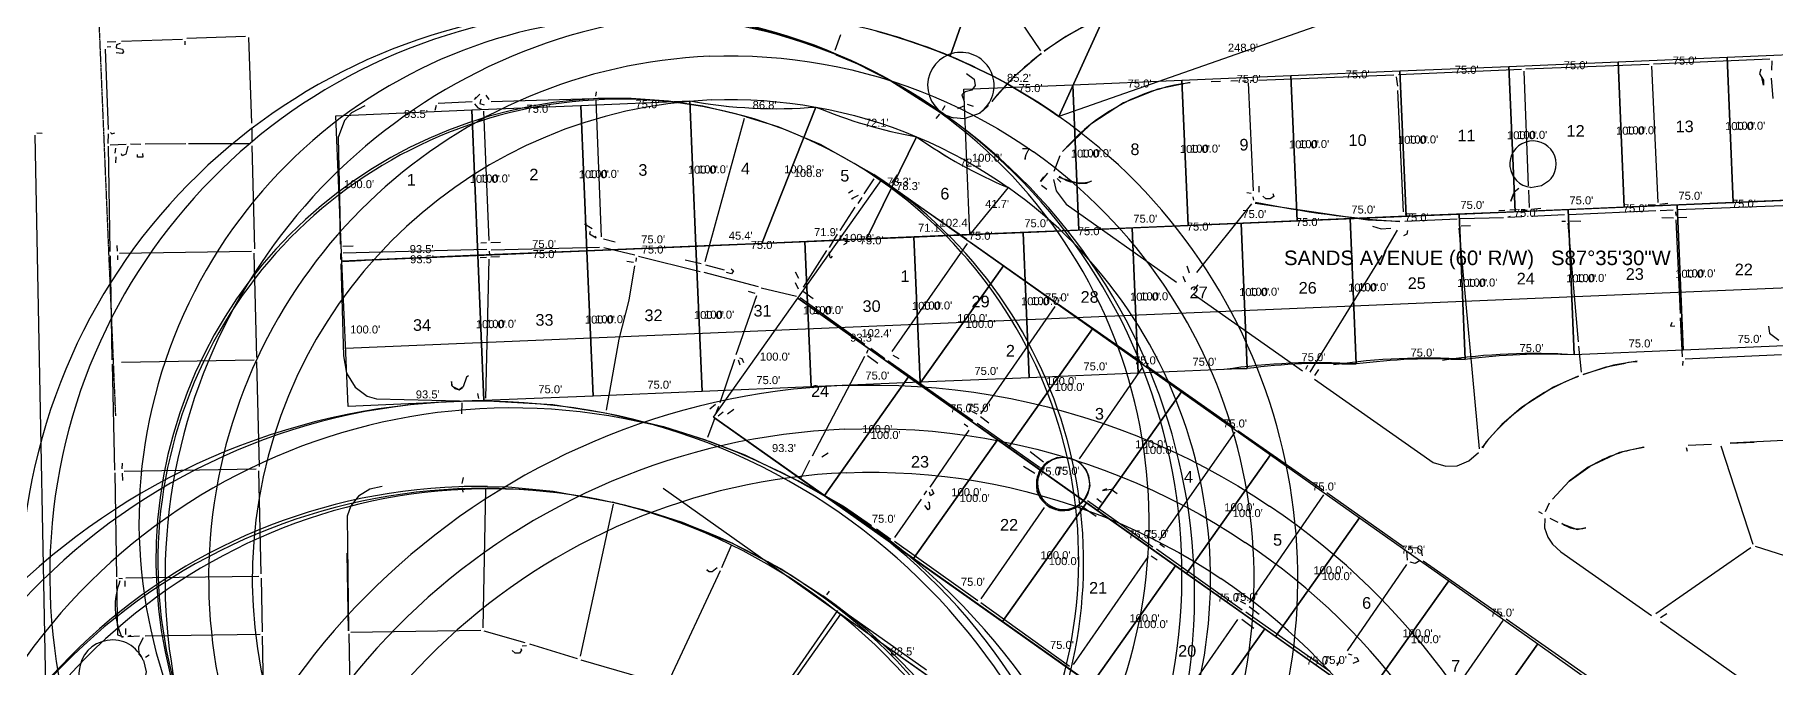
# Model space of a CAD drawing. Extents: x -873 to 1838, y -2955 to 263.
# Drawn here: x 34 to 1230, y -1100 to -665 of the extents above; entities that cross this region are included whole.
import ezdxf

# ---------------------------------------------------------------- set-up
doc = ezdxf.new("R2010")
doc.units = 0
doc.linetypes.add('DASHED', pattern=[0.75, 0.5, -0.25])
for name, color, linetype in [('CONTROL', 1, 'CONTINUOUS'), ('CURVE', 6, 'CONTINUOUS'), ('DIM-LABELS', 3, 'CONTINUOUS'), ('EASEMENT', 3, 'DASHED'), ('LOT_LINE', 4, 'CONTINUOUS'), ('LOT_LINE_APPROX', 1, 'CONTINUOUS'), ('ROW_STREET', 2, 'CONTINUOUS'), ('TEXT-LABELS', 7, 'CONTINUOUS'), ('TRACED_VECTOR', 5, 'CONTINUOUS')]:
    doc.layers.add(name, color=color, linetype=linetype)
doc.styles.get("Standard").update_dxf_attribs({"font": 'Arial'})

msp = doc.modelspace()

# ---------------------------------------------------------------- linework, layer by layer
at = {"layer": 'CONTROL'}
for points in [[(497.2611, -679.705), (507.1103, -679.426), (516.9634, -679.4172), (526.8131, -679.6786), (536.6519, -680.21), (546.4724, -681.011), (556.2673, -682.081), (566.0291, -683.4192), (575.7506, -685.0246), (585.4244, -686.896), (595.0432, -689.032), (604.5999, -691.431), (614.0871, -694.0911), (623.4979, -697.0104), (632.825, -700.1866), (642.0616, -703.6175), (651.2006, -707.3003), (660.2351, -711.2324), (669.1585, -715.4108), (677.9638, -719.8323), (686.6447, -724.4936), (695.1944, -729.3911), (703.6066, -734.5214), (711.875, -739.8803), (719.9933, -745.464)], [(589.8543, -936.0405), (601.9863, -935.6908), (614.1233, -935.6616), (626.2568, -935.9532), (638.3784, -936.5652), (650.4796, -937.4972), (662.5519, -938.7486), (674.5869, -940.3185), (686.5763, -942.2058), (698.5117, -944.4092), (710.3846, -946.9272), (722.1869, -949.7579), (733.9103, -952.8995), (745.5466, -956.3497), (757.0876, -960.1061), (768.5254, -964.1661), (779.852, -968.5269), (791.0594, -973.1854), (802.1398, -978.1384), (813.0855, -983.3823), (823.8888, -988.9136), (834.5422, -994.7284), (845.0383, -1000.8227), (855.3697, -1007.1921), (865.5292, -1013.8322)]]:
    msp.add_lwpolyline(points, dxfattribs=at)
for centre, radius, end in [((512.358, -1038.6576), 359.27, 54.6944), ((609.1571, -1394.9948), 459.36, 56.075)]:
    msp.add_arc(centre, radius, 92.4083, end, dxfattribs=at)
at = {"layer": 'CURVE'}
for points in [[(662.7943, -679.6311), (657.8569, -677.602), (652.8922, -675.6407), (647.901, -673.7478), (642.8844, -671.9234), (637.8432, -670.168), (632.7784, -668.4819), (627.6909, -666.8654), (622.5818, -665.3189), (617.4519, -663.8425), (612.3023, -662.4366), (607.1339, -661.1015), (601.9477, -659.8373), (596.7446, -658.6444), (591.5256, -657.523), (586.2918, -656.4732), (581.0441, -655.4953)], [(737.3314, -720.9816), (732.954, -717.9264), (728.5352, -714.9316), (724.0757, -711.9977), (719.5764, -709.1252), (715.0381, -706.3146), (710.4617, -703.5666), (705.8481, -700.8815), (701.1981, -698.26), (696.5125, -695.7025), (691.7924, -693.2095), (687.0385, -690.7814), (682.2517, -688.4188), (677.433, -686.122), (672.5833, -683.8915), (667.7034, -681.7278), (662.7943, -679.6311)], [(483.7747, -710.2987), (489.1335, -711.2349), (494.507, -712.0825), (499.8938, -712.8411), (505.2924, -713.5107), (510.7013, -714.091), (516.119, -714.5818), (521.5441, -714.9831), (526.9751, -715.2947), (532.4106, -715.5166), (537.8489, -715.6486), (543.2887, -715.6907), (548.7284, -715.643), (554.1666, -715.5054), (559.6018, -715.278), (565.0325, -714.9608), (570.4572, -714.5539)], [(570.4572, -714.5539), (574.6335, -716.2703), (578.833, -717.9292), (583.0549, -719.5304), (587.2983, -721.0736), (591.5624, -722.5584), (595.8466, -723.9846), (600.1499, -725.352), (604.4715, -726.6602), (608.8107, -727.909), (613.1666, -729.0982), (617.5383, -730.2275), (621.9252, -731.2968), (626.3263, -732.3058), (630.7408, -733.2544), (635.168, -734.1424), (639.6068, -734.9696)], [(639.6068, -734.9696), (643.3095, -737.5538), (647.0472, -740.087), (650.8194, -742.5687), (654.6252, -744.9985), (658.4639, -747.3758), (662.335, -749.7003), (666.2375, -751.9715), (670.1708, -754.1889), (674.1341, -756.3522), (678.1267, -758.461), (682.1479, -760.5148), (686.1968, -762.5133), (690.2728, -764.456), (694.375, -766.3427), (698.5028, -768.173), (702.6552, -769.9465)], [(1091.649, -884.9095), (1085.9859, -884.586), (1080.319, -884.3374), (1074.6494, -884.1637), (1068.9779, -884.0649), (1063.3057, -884.0411), (1057.6336, -884.0922), (1051.9627, -884.2182), (1046.2939, -884.4191), (1040.6283, -884.6949), (1034.9669, -885.0455), (1029.3105, -885.4709), (1023.6603, -885.9709), (1018.0172, -886.5456), (1012.3822, -887.1947), (1006.7562, -887.9183), (1001.1403, -888.7161)], [(941.7815, -891.2126), (936.1184, -890.8892), (930.4515, -890.6406), (924.7819, -890.4669), (919.1104, -890.3681), (913.4382, -890.3442), (907.7661, -890.3953), (902.0952, -890.5213), (896.4264, -890.7222), (890.7608, -890.998), (885.0994, -891.3486), (879.443, -891.774), (873.7928, -892.2741), (868.1497, -892.8487), (862.5146, -893.4979), (856.8887, -894.2214), (851.2728, -895.0192)], [(1016.7152, -888.061), (1011.0521, -887.7376), (1005.3853, -887.489), (999.7156, -887.3153), (994.0442, -887.2165), (988.3719, -887.1927), (982.6998, -887.2437), (977.0289, -887.3698), (971.3602, -887.5707), (965.6946, -887.8465), (960.0331, -888.1971), (954.3768, -888.6224), (948.7266, -889.1225), (943.0834, -889.6972), (937.4484, -890.3463), (931.8224, -891.0699), (926.2065, -891.8677)]]:
    msp.add_lwpolyline(points, dxfattribs=at)
for centre, radius, start, end in [((427.2088, -1050.1759), 403.4333, 78.5841, 67.5509), ((432.9203, -1036.546), 389.0607, 92.144, 79.3858), ((452.3323, -999.6472), 347.0985, 67.6863, 54.3516), ((512.358, -1038.6576), 389.27, 92.4083, 54.6944), ((512.358, -1038.6576), 389.27, 67.2657, 79.837), ((847.7177, -839.0759), 202.4162, 107.7756, 126.4872), ((670.0507, -699.7927), 22.8162, 304.9407, 256.9715), ((512.358, -1038.6576), 389.27, 54.6944, 67.2657), ((833.428, -823.8824), 181.6109, 126.4989, 141.4816), ((844.583, -834.1152), 137.3228, 97.0832, 133.0108), ((433.9139, -1025.5983), 317.091, 92.4059, 74.1548), ((436.3018, -1027.3729), 318.1045, 74.2581, 56.8676), ((512.358, -1038.6576), 329.27, 92.4083, 54.6944), ((543.1195, -386.4207), 329.27, 259.6168, 274.7625), ((697.706, -410.8658), 329.27, 247.2657, 259.837), ((829.9041, -466.2584), 329.27, 234.6944, 247.2657), ((1063.241, -753.8164), 15.9459, 312.1799, 264.3022), ((752.0029, -742.1574), 24.6379, 234.1493, 288.5788), ((1020.6674, -61.2625), 733.7145, 258.3464, 266.1762), ((1072.1553, -1313.8267), 429.36, 87.3978, 97.4189), ((922.2878, -1320.1299), 429.36, 87.3978, 97.4189), ((997.2215, -1316.9783), 429.36, 87.3978, 97.4189), ((1144.7533, -1012.6654), 123.3961, 94.5733, 98.296), ((609.1571, -1394.9948), 489.36, 92.4083, 56.075), ((1147.143, -1040.422), 150.2393, 110.524, 142.0184), ((339.7101, -1378.0363), 461.1497, 79.1189, 70.3914), ((340.6628, -1347.6632), 431.0984, 89.4199, 78.8192), ((361.5528, -1332.9253), 411.3707, 70.7743, 61.445), ((740.2785, -973.6814), 18.3527, 102.2978, 85.2724), ((740.6707, -973.3972), 17.8823, 51.2679, 343.3644), ((1152.286, -1045.2111), 97.3659, 97.5065, 120.675), ((609.1571, -1394.9948), 429.36, 92.4083, 56.075), ((740.2136, -973.6056), 18.2565, 164.3594, 226.7411), ((342.2558, -1381.2636), 404.4991, 64.9137, 54.8241), ((338.4896, -1370.7806), 395.3382, 89.1034, 76.5372), ((346.3067, -1366.8257), 389.6776, 77.217, 64.8811), ((740.1194, -973.3679), 18.5561, 236.227, 306.7488), ((1094.3941, -987.0745), 17.5913, 230.3833, 287.3084), ((137.1928, -1058.0083), 48.4151, 158.603, 205.9024), ((86.9349, -1103.9181), 22.9933, 22.5067, 328.1064)]:
    msp.add_arc(centre, radius, start, end, dxfattribs=at)
at = {"layer": 'EASEMENT'}
msp.add_line((49.9558, 2.101), (89.0353, -927.0775), dxfattribs=at)
at = {"layer": 'LOT_LINE'}
for points in [[(711.604, -540.5752), (821.5069, -535.9529), (737.3314, -720.9816), (732.954, -717.9264), (728.5352, -714.9316), (724.0757, -711.9977), (719.5764, -709.1252), (715.0381, -706.3146), (710.4617, -703.5666), (705.8481, -700.8815), (701.1981, -698.26), (696.5125, -695.7025), (691.7924, -693.2095), (687.0385, -690.7814), (682.2517, -688.4188), (677.433, -686.122), (672.5833, -683.8915), (667.7034, -681.7278), (662.7943, -679.6311)], [(821.5069, -535.9529), (926.6539, -531.5306), (972.1729, -638.6178), (737.3314, -720.9816)], [(601.7012, -545.1975), (711.604, -540.5752), (662.7943, -679.6311), (657.8569, -677.602), (652.8922, -675.6407), (647.901, -673.7478), (642.8844, -671.9234), (637.8432, -670.168), (632.7784, -668.4819), (627.6909, -666.8654), (622.5818, -665.3189), (617.4519, -663.8425), (612.3023, -662.4366), (607.1339, -661.1015), (601.9477, -659.8373), (596.7446, -658.6444), (591.5256, -657.523), (586.2918, -656.4732), (581.0441, -655.4953)], [(240.4898, -720.5308), (333.9072, -716.6018), (338.1093, -816.5135), (244.6919, -820.4425)], [(333.9072, -716.6018), (408.841, -713.4503), (413.0431, -813.3619), (338.1093, -816.5135)], [(408.841, -713.4503), (483.7747, -710.2987), (487.9768, -810.2104), (413.0431, -813.3619)], [(244.6919, -820.4425), (338.1093, -816.5135), (342.3114, -916.4252), (248.894, -920.3542)]]:
    msp.add_lwpolyline(points, close=True, dxfattribs=at)
at = {"layer": 'LOT_LINE_APPROX'}
for points in [[(1121.7108, -683.4683), (1196.6445, -680.3167), (1200.8466, -780.2284), (1125.9129, -783.38)], [(1196.6445, -680.3167), (1271.5783, -677.1652), (1275.7804, -777.0768), (1200.8466, -780.2284)], [(821.9758, -696.0746), (896.9095, -692.923), (901.1116, -792.8347), (826.1779, -795.9863)], [(896.9095, -692.923), (971.8433, -689.7715), (976.0454, -789.6831), (901.1116, -792.8347)], [(971.8433, -689.7715), (1046.777, -686.6199), (1050.9791, -786.5316), (976.0454, -789.6831)], [(1046.777, -686.6199), (1121.7108, -683.4683), (1125.9129, -783.38), (1050.9791, -786.5316)], [(672.1082, -702.3777), (747.042, -699.2262), (751.2441, -799.1378), (676.3103, -802.2894)], [(747.042, -699.2262), (821.9758, -696.0746), (826.1779, -795.9863), (751.2441, -799.1378)], [(483.7747, -710.2987), (489.1335, -711.2349), (494.507, -712.0825), (499.8938, -712.8411), (505.2924, -713.5107), (510.7013, -714.091), (516.119, -714.5818), (521.5441, -714.9831), (526.9751, -715.2947), (532.4106, -715.5166), (537.8489, -715.6486), (543.2887, -715.6907), (548.7284, -715.643), (554.1666, -715.5054), (559.6018, -715.278), (565.0325, -714.9608), (570.4572, -714.5539), (533.3767, -808.3009), (487.9768, -810.2104)], [(570.4572, -714.5539), (574.6335, -716.2703), (578.833, -717.9292), (583.0549, -719.5304), (587.2983, -721.0736), (591.5624, -722.5584), (595.8466, -723.9846), (600.1499, -725.352), (604.4715, -726.6602), (608.8107, -727.909), (613.1666, -729.0982), (617.5383, -730.2275), (621.9252, -731.2968), (626.3263, -732.3058), (630.7408, -733.2544), (635.168, -734.1424), (639.6068, -734.9696), (605.2532, -805.278), (533.3767, -808.3009)], [(639.6068, -734.9696), (643.3095, -737.5538), (647.0472, -740.087), (650.8194, -742.5687), (654.6252, -744.9985), (658.4639, -747.3758), (662.335, -749.7003), (666.2375, -751.9715), (670.1708, -754.1889), (674.1341, -756.3522), (678.1267, -758.461), (682.1479, -760.5148), (686.1968, -762.5133), (690.2728, -764.456), (694.375, -766.3427), (698.5028, -768.173), (702.6552, -769.9465), (676.3103, -802.2894), (605.2532, -805.278)], [(615.7382, -764.456), (699.2886, -823.6252), (641.4948, -905.2334), (557.9444, -846.0641)], [(937.5794, -791.3009), (1012.5131, -788.1494), (1016.7152, -888.061), (1011.0521, -887.7376), (1005.3853, -887.489), (999.7156, -887.3153), (994.0442, -887.2165), (988.3719, -887.1927), (982.6998, -887.2437), (977.0289, -887.3698), (971.3602, -887.5707), (965.6946, -887.8465), (960.0331, -888.1971), (954.3768, -888.6224), (948.7266, -889.1225), (943.0834, -889.6972), (937.4484, -890.3463), (931.8224, -891.0699), (941.7815, -891.2126)], [(1012.5131, -788.1494), (1087.4469, -784.9978), (1091.649, -884.9095), (1085.9859, -884.586), (1080.319, -884.3374), (1074.6494, -884.1637), (1068.9779, -884.0649), (1063.3057, -884.0411), (1057.6336, -884.0922), (1051.9627, -884.2182), (1046.2939, -884.4191), (1040.6283, -884.6949), (1034.9669, -885.0455), (1029.3105, -885.4709), (1023.6603, -885.9709), (1018.0172, -886.5456), (1012.3822, -887.1947), (1006.7562, -887.9183), (1016.7152, -888.061)], [(1087.4469, -784.9978), (1162.3806, -781.8462), (1166.5827, -881.7579), (1091.649, -884.9095)], [(1162.3806, -781.8462), (1237.3144, -778.6946), (1241.5165, -878.6063), (1166.5827, -881.7579)], [(637.8444, -803.9072), (712.7781, -800.7557), (716.9802, -900.6673), (642.0464, -903.8189)], [(712.7781, -800.7557), (787.7119, -797.6041), (791.914, -897.5158), (716.9802, -900.6673)], [(787.7119, -797.6041), (862.6456, -794.4525), (866.8477, -894.3642), (791.914, -897.5158)], [(862.6456, -794.4525), (937.5794, -791.3009), (941.7815, -891.2126), (936.1184, -890.8892), (930.4515, -890.6406), (924.7819, -890.4669), (919.1104, -890.3681), (913.4382, -890.3442), (907.7661, -890.3953), (902.0952, -890.5213), (896.4264, -890.7222), (890.7608, -890.998), (885.0994, -891.3486), (879.443, -891.774), (873.7928, -892.2741), (868.1497, -892.8487), (862.5146, -893.4979), (856.8887, -894.2214), (866.8477, -894.3642)], [(338.1093, -816.5135), (413.0431, -813.3619), (417.2452, -913.2736), (342.3114, -916.4252)], [(413.0431, -813.3619), (487.9768, -810.2104), (492.1789, -910.122), (417.2452, -913.2736)], [(487.9768, -810.2104), (562.9106, -807.0588), (567.1127, -906.9705), (492.1789, -910.122)], [(562.9106, -807.0588), (637.8444, -803.9072), (642.0464, -903.8189), (567.1127, -906.9705)], [(699.2886, -823.6252), (760.4946, -866.9705), (702.7009, -948.5787), (641.4948, -905.2334)], [(557.9444, -846.0641), (634.0522, -899.9626), (576.2584, -981.5707), (500.1507, -927.6722)], [(760.4946, -866.9705), (821.7007, -910.3159), (763.907, -991.924), (702.7009, -948.5787)], [(634.0522, -899.9626), (695.2582, -943.3079), (637.4645, -1024.916), (576.2584, -981.5707)], [(821.7007, -910.3159), (882.9068, -953.6612), (825.1131, -1035.2693), (763.907, -991.924)], [(695.2582, -943.3079), (756.4643, -986.6532), (698.6706, -1068.2613), (637.4645, -1024.916)], [(882.9068, -953.6612), (944.1129, -997.0065), (886.3191, -1078.6146), (825.1131, -1035.2693)], [(756.4643, -986.6532), (817.6704, -1029.9985), (759.8767, -1111.6066), (698.6706, -1068.2613)], [(944.1129, -997.0065), (1005.319, -1040.3518), (947.5252, -1121.9599), (886.3191, -1078.6146)], [(817.6704, -1029.9985), (878.8765, -1073.3438), (821.0827, -1154.9519), (759.8767, -1111.6066)], [(1005.319, -1040.3518), (1066.5251, -1083.6971), (1008.7313, -1165.3052), (947.5252, -1121.9599)], [(587.6418, -1063.1543), (659.8486, -1114.2902), (602.0549, -1195.8983), (529.8481, -1144.7624)], [(878.8765, -1073.3438), (940.0826, -1116.6891), (882.2888, -1198.2972), (821.0827, -1154.9519)], [(1066.5251, -1083.6971), (1127.7311, -1127.0424), (1069.9374, -1208.6505), (1008.7313, -1165.3052)]]:
    msp.add_lwpolyline(points, close=True, dxfattribs=at)
at = {"layer": 'ROW_STREET'}
for p, q in [((244.6919, -820.4425), (1537.0494, -766.0884)), ((247.2132, -880.3895), (1539.5707, -826.0354)), ((500.1507, -927.6722), (1256.968, -1463.6398)), ((465.4744, -976.6371), (1222.2917, -1512.6047))]:
    msp.add_line(p, q, dxfattribs=at)
for points in [[(612.3023, -662.4366), (622.5818, -665.3189), (632.7784, -668.4819), (642.8844, -671.9234), (652.8922, -675.6407), (662.7943, -679.6311), (672.5833, -683.8915), (682.2517, -688.4188), (691.7924, -693.2095), (701.1981, -698.26), (710.4617, -703.5666), (719.5764, -709.1252), (728.5352, -714.9316), (737.3314, -720.9816)], [(498.5217, -709.6785), (507.5485, -709.4228), (516.5788, -709.4147), (525.606, -709.6543), (534.6233, -710.1413), (543.6238, -710.8754), (552.6007, -711.8561), (561.5474, -713.0826), (570.4572, -714.5539), (579.3232, -716.2691), (588.1388, -718.2267), (596.8974, -720.4253), (605.5925, -722.8633), (614.2174, -725.5388), (622.7657, -728.4499), (631.231, -731.5942), (639.6068, -734.9696), (647.887, -738.5733), (656.0652, -742.4027), (664.1353, -746.455), (672.0913, -750.7271), (679.9271, -755.2157), (687.6369, -759.9175), (695.2148, -764.829), (702.6552, -769.9465)], [(588.5937, -906.067), (601.518, -905.6944), (614.4476, -905.6634), (627.3736, -905.974), (640.2868, -906.6259), (653.1783, -907.6188), (666.039, -908.9519), (678.86, -910.6244), (691.6324, -912.6349), (704.3472, -914.9822), (716.9956, -917.6646), (729.5687, -920.6803), (742.0577, -924.027), (754.4539, -927.7025), (766.7487, -931.7043), (778.9335, -936.0295), (790.9998, -940.675), (802.9391, -945.6378), (814.7432, -950.9142), (826.4037, -956.5006), (837.9125, -962.3932), (849.2617, -968.5877), (860.4433, -975.08), (871.4494, -981.8653), (882.2724, -988.9391)], [(591.115, -966.014), (602.4546, -965.6871), (613.799, -965.6599), (625.14, -965.9324), (636.47, -966.5044), (647.7809, -967.3755), (659.0648, -968.5452), (670.3138, -970.0126), (681.5202, -971.7767), (692.6761, -973.8362), (703.7736, -976.1897), (714.8051, -978.8356), (725.7629, -981.772), (736.6392, -984.9968), (747.4266, -988.5079), (758.1174, -992.3028), (768.7042, -996.3788), (779.1797, -1000.733), (789.5364, -1005.3625), (799.7673, -1010.264), (809.865, -1015.4341), (819.8227, -1020.8691), (829.6333, -1026.5653), (839.29, -1032.5188), (848.786, -1038.7252)]]:
    msp.add_lwpolyline(points, dxfattribs=at)
at = {"layer": 'TRACED_VECTOR'}
for points in [[(641.3396, -552.7496), (724.7719, -675.8594)], [(507.0727, -654.6615), (545.965, -664.4034), (581.4803, -676.7939)], [(785.8666, -646.15), (756.9296, -657.936), (742.3124, -666.083), (727.2863, -676.246)], [(83.2395, -669.6794), (89.2205, -669.4111)], [(93.2078, -669.2322), (135.0972, -667.8525)], [(136.6595, -669.2806), (136.7713, -671.7727)], [(138.0653, -667.2199), (178.4594, -665.9072)], [(180.4978, -666.8146), (182.6378, -725.6502)], [(587.4454, -665.0397), (583.4292, -675.7076)], [(81.9678, -674.7307), (83.9512, -730.0773)], [(83.396, -673.1683), (85.8881, -673.0565)], [(92.278, -670.7722), (89.8307, -671.8808), (89.4217, -673.8968), (93.9522, -674.6924), (94.54, -676.6638), (93.5879, -677.7053), (89.5782, -677.3858)], [(584.0618, -678.6758), (601.3657, -685.8903), (621.8167, -696.4595), (654.7215, -717.4572)], [(725.3597, -677.8307), (706.1162, -694.176), (691.3808, -710.8185)], [(1146.1894, -684.922), (1225.9361, -681.3445)], [(674.0386, -691.6197), (679.2017, -695.3834), (679.9013, -699.8468), (677.5434, -702.9491), (673.1024, -704.1472), (670.6997, -706.2526), (672.3962, -710.6713)], [(874.5075, -696.1109), (967.7338, -692.4282)], [(970.7243, -692.294), (1055.4552, -688.493)], [(1057.0175, -689.9211), (1060.0519, -768.6934)], [(1058.4457, -688.3588), (1143.1989, -685.0562)], [(1144.7613, -686.4843), (1148.9648, -780.1867)], [(1219.7698, -688.613), (1218.9071, -691.6483), (1221.6004, -696.0222), (1221.7569, -699.5111), (1220.5141, -694.0733)], [(1227.4985, -682.7727), (1227.2907, -689.2745)], [(339.5562, -705.6258), (335.7254, -709.2936), (337.1535, -707.7313)], [(419.3923, -704.042), (419.0281, -707.0549)], [(827.634, -697.7143), (805.3617, -702.2093), (781.8178, -711.7557), (759.4943, -726.2414), (739.8642, -745.1012), (750.8359, -733.6217)], [(842.0881, -697.0658), (848.5675, -696.7752)], [(855.5453, -696.4621), (860.5295, -696.2385)], [(863.5423, -696.6028), (866.0344, -696.491)], [(867.5968, -697.9192), (870.9283, -772.1833)], [(869.0249, -696.3569), (871.517, -696.2451)], [(969.2962, -693.8563), (970.0852, -700.3134)], [(970.2194, -703.3039), (973.9534, -786.5395)], [(1227.0383, -694.7794), (1228.1627, -708.7127)], [(260.5091, -713.6667), (251.2404, -718.5773), (246.4799, -723.785), (242.01, -735.4722), (243.8015, -808.8066), (242.6742, -761.4123)], [(309.4434, -713.4692), (308.6031, -717.0028)], [(310.8716, -711.9068), (334.2972, -710.856)], [(335.8595, -712.2841), (337.9873, -715.1852), (340.5242, -716.0702)], [(340.2111, -709.0924), (339.3484, -712.1276), (342.3837, -712.9903)], [(342.0865, -717.4984), (345.568, -806.239)], [(343.5882, -706.4438), (345.7161, -709.3449)], [(347.2784, -710.773), (417.5999, -708.6172)], [(419.1622, -710.0454), (422.8673, -803.7701)], [(420.5904, -708.4831), (443.5623, -708.4514), (469.1157, -710.3016), (492.7425, -713.7364), (520.5132, -720.4814)], [(659.0507, -713.7671), (657.1912, -716.847)], [(672.5304, -713.6618), (667.6356, -715.8791)], [(674.4793, -712.5755), (678.5337, -713.8919)], [(689.0005, -713.4224), (685.1697, -717.0902)], [(182.7719, -728.6407), (182.6984, -738.133)], [(521.1011, -722.4527), (494.0608, -821.0526)], [(522.5516, -721.3888), (544.3189, -727.9036), (573.3324, -740.0863), (610.2245, -760.9053)], [(655.3094, -719.4286), (652.9514, -722.5309)], [(657.303, -719.3391), (662.3766, -721.1092)], [(683.2431, -718.6749), (672.4344, -722.6557), (664.9134, -721.9942)], [(33.6782, -733.8308), (42.9733, -1219.3494)], [(35.1064, -732.2685), (38.6177, -732.6104)], [(84.0854, -733.0678), (83.8777, -739.5696)], [(83.9671, -741.5632), (85.2155, -813.9231)], [(85.4176, -740.4993), (96.3828, -740.0074)], [(85.5359, -732.0039), (86.5775, -732.956), (88.5488, -732.3681)], [(97.4467, -741.458), (96.1974, -747.0076), (93.75, -748.1162), (93.1845, -746.6434)], [(99.3733, -739.8733), (106.3735, -740.0587)], [(109.364, -739.9245), (137.3201, -739.6692)], [(139.3137, -739.5798), (181.2702, -739.6953)], [(182.8325, -741.1235), (184.5123, -811.9657)], [(89.0183, -742.8349), (88.6764, -746.3462)], [(89.2866, -748.8159), (88.9671, -752.8256)], [(107.661, -746.4934), (107.7728, -748.9854), (104.2839, -749.142), (104.1944, -747.1483)], [(738.0047, -748.1811), (733.9885, -758.8491)], [(610.3587, -763.8958), (603.3296, -774.1995)], [(612.2853, -762.3111), (620.0075, -767.4583)], [(626.2186, -761.1866), (622.4772, -766.8481)], [(729.5474, -760.0472), (724.8092, -765.7533), (727.1671, -762.651)], [(733.736, -764.354), (735.589, -772.2616), (742.4932, -781.4409), (818.3095, -834.9736)], [(736.2057, -763.7438), (738.8096, -766.1241)], [(737.1578, -762.7023), (751.3371, -767.0604), (756.3213, -766.8368), (759.7431, -765.185)], [(595.7416, -772.0428), (592.8182, -773.6722)], [(599.387, -775.3752), (594.9907, -777.5701), (595.9875, -777.5254)], [(601.9462, -776.7586), (599.1346, -780.8801)], [(623.1098, -769.8162), (674.1524, -805.4823)], [(725.4194, -768.2231), (729.0425, -771.0571)], [(866.4872, -773.3814), (869.5001, -773.7456)], [(870.6087, -776.193), (871.2189, -778.6627)], [(874.7815, -769.0139), (874.9603, -773.0013)], [(884.4973, -774.0717), (885.0852, -776.043), (882.6602, -777.65), (879.6697, -777.7842), (877.5866, -775.88)], [(1053.6395, -770.4793), (1050.2624, -773.1279), (1048.0386, -779.2207), (1049.8087, -774.1471)], [(1060.186, -771.6839), (1060.7226, -783.6459)], [(1073.8957, -765.5752), (1069.0457, -768.7893), (1061.6142, -770.1215)], [(597.2527, -783.4617), (586.9806, -799.4045)], [(869.8355, -781.2219), (831.9968, -828.3666)], [(872.3052, -780.6117), (949.7322, -792.1209), (971.752, -793.1307)], [(975.5157, -787.9677), (980.0015, -787.7665)], [(1039.8338, -785.5818), (1043.8212, -785.4029)], [(1047.3101, -785.2464), (1051.7959, -785.0452)], [(1055.3071, -785.3871), (1059.2945, -785.2082)], [(1061.9878, -789.5821), (1084.915, -788.5536)], [(1068.742, -784.2849), (1062.285, -785.074)], [(1087.9055, -788.4195), (1147.7155, -785.7364)], [(1142.5301, -781.4742), (1147.5366, -781.749)], [(1155.9873, -780.8705), (1150.5271, -781.6149)], [(1150.706, -785.6022), (1159.6775, -785.1997)], [(1161.2398, -786.6279), (1161.3516, -789.12)], [(1162.668, -785.0656), (1234.9608, -782.3219)], [(411.4773, -794.7921), (416.618, -798.0574)], [(415.2122, -800.1182), (414.7809, -801.6358), (419.4008, -804.4251), (418.8576, -803.4506)], [(952.9239, -796.4725), (958.9944, -798.1978), (965.4738, -797.9072)], [(970.0266, -799.2012), (961.2051, -814.0801)], [(977.0268, -799.3866), (976.6402, -801.901), (974.1928, -803.0096)], [(975.2409, -792.9742), (1011.1269, -791.3644)], [(1012.4144, -797.7991), (1026.2118, -949.5032)], [(1013.1206, -791.2749), (1043.0479, -790.4318)], [(1013.8426, -796.2367), (1020.322, -795.9461)], [(1047.5113, -789.7321), (1046.0384, -790.2976), (1055.5084, -789.8728)], [(1083.1225, -793.1288), (1085.6146, -793.017)], [(1087.1769, -794.4452), (1094.3328, -876.029)], [(1088.6051, -792.8829), (1096.1037, -793.0459)], [(1151.9264, -790.5417), (1159.9234, -790.6823)], [(1161.4858, -792.1105), (1164.3701, -856.4063)], [(1162.9139, -790.5482), (1168.895, -790.2799)], [(90.0208, -809.7122), (90.1997, -813.6995)], [(245.3638, -810.2347), (252.3417, -809.9217)], [(245.5651, -814.7205), (344.3411, -812.2871)], [(340.1525, -807.9802), (344.1398, -807.8013)], [(347.1303, -807.6671), (353.6097, -807.3765)], [(347.3539, -812.6513), (421.6851, -810.8151)], [(424.4297, -805.1983), (432.5161, -807.3326)], [(424.698, -811.1793), (445.8998, -816.2212)], [(577.616, -813.3089), (561.7654, -838.4916)], [(585.0988, -801.986), (579.5202, -811.2258)], [(587.1372, -802.8934), (587.2937, -806.3823)], [(589.7187, -804.7753), (589.265, -805.7945), (589.7187, -804.7753), (591.2363, -805.2066), (591.3704, -808.1971), (589.4215, -809.2834)], [(674.2865, -808.4728), (622.6804, -882.7044)], [(676.7339, -807.3642), (735.0226, -848.6983)], [(85.3497, -816.9136), (86.5533, -888.2767)], [(90.3338, -816.69), (90.468, -819.6805)], [(91.762, -815.1277), (182.5857, -813.5504)], [(184.148, -814.9786), (185.8725, -886.8177)], [(243.5938, -815.3084), (243.7726, -819.2957)], [(243.9068, -822.2862), (245.7496, -885.6299), (247.7814, -897.5248), (253.7112, -907.2472), (261.9765, -913.3688), (268.5454, -915.0718), (325.5438, -916.5102)], [(245.335, -820.7239), (257.7954, -820.1649)], [(339.6028, -817.9932), (344.0886, -817.792)], [(345.6509, -819.2202), (343.4421, -914.7085)], [(345.9034, -813.7152), (346.0152, -816.2073)], [(347.0791, -817.6578), (353.0601, -817.3895)], [(445.7368, -823.7198), (441.8035, -847.369), (435.0138, -874.1429), (426.2175, -922.9812)], [(440.5961, -820.4545), (445.1265, -821.2501)], [(446.9861, -818.1702), (446.5994, -820.6846)], [(448.4366, -817.1063), (490.8626, -827.6885)], [(480.5141, -819.6626), (491.6135, -822.1612)], [(494.6487, -823.0239), (507.288, -826.4523)], [(579.6544, -814.2163), (579.7885, -817.2068), (580.8301, -818.1589), (581.7822, -817.1174)], [(825.2938, -823.6731), (827.0126, -828.5901)], [(959.3232, -816.6616), (909.9791, -896.7847)], [(493.377, -828.0751), (530.7741, -837.8842)], [(512.2498, -825.7302), (513.8121, -827.1584), (512.4063, -829.2192), (508.8727, -828.3788)], [(556.1263, -835.2486), (558.3212, -839.6449)], [(556.2894, -827.75), (558.4843, -832.1463)], [(822.6163, -830.785), (824.2905, -834.7053)], [(832.8753, -836.8173), (830.0414, -840.4404)], [(529.5696, -844.4307), (515.409, -885.0195)], [(523.9305, -841.1877), (528.4833, -842.4817)], [(532.8125, -838.7916), (557.0496, -844.6961)], [(559.5864, -845.5812), (603.9706, -877.5506)], [(561.8996, -841.4821), (568.6026, -846.1756)], [(829.6547, -842.9548), (904.9502, -896.0115)], [(734.6583, -851.7112), (683.5283, -925.4219)], [(737.0833, -850.1041), (794.8289, -890.4637)], [(1164.5043, -859.3968), (1165.7117, -886.3113)], [(1158.6574, -862.6556), (1157.7724, -865.1924), (1160.7629, -865.0582)], [(1225.1928, -865.1644), (1225.9148, -870.1262), (1232.1194, -874.8421)], [(606.1432, -881.4485), (605.2581, -883.9853)], [(608.0921, -880.3623), (617.8974, -887.4137)], [(1094.4669, -879.0195), (1096.2687, -896.9178)], [(1167.7724, -887.7171), (1234.0618, -884.7433)], [(86.6875, -891.2672), (88.4567, -964.1031)], [(93.1222, -889.9797), (184.4443, -888.38)], [(186.0066, -889.8082), (187.7311, -961.6473)], [(514.5463, -888.0547), (504.4019, -917.9756)], [(517.0607, -888.4413), (518.2141, -891.8855)], [(517.9905, -886.9014), (519.5081, -887.3327), (520.6391, -890.2785)], [(603.8523, -886.0461), (567.9719, -954.578)], [(605.8236, -885.4582), (613.0474, -890.6278)], [(619.9582, -888.8195), (678.2469, -930.1536)], [(623.2906, -885.1741), (627.3897, -887.4873)], [(794.9631, -893.4542), (751.3381, -956.3405)], [(797.4104, -892.3456), (858.2583, -935.0632)], [(908.2826, -892.366), (906.8991, -894.9252)], [(915.893, -895.0212), (913.0814, -899.1426)], [(1134.8769, -889.1928), (1118.5186, -891.9243), (1097.831, -898.346), (1113.5791, -893.1448), (1126.9469, -890.5474)], [(1166.3442, -889.2794), (1165.98, -892.2923)], [(331.7614, -899.251), (330.3109, -900.3149), (328.1095, -906.9062), (325.2084, -909.034), (320.6109, -906.7431), (319.9559, -903.2766), (320.0677, -905.7687), (322.1732, -908.1713), (325.2084, -909.034), (327.6334, -907.4269)], [(913.1932, -901.6347), (994.6709, -958.9088), (1003.2781, -961.5192), (1011.2528, -961.1615), (1019.0933, -957.8132), (1025.8252, -952.0176)], [(1094.3868, -899.4994), (1077.2552, -907.2598), (1055.4078, -921.2248), (1041.944, -932.816), (1030.9947, -944.7938), (1028.6815, -948.893), (1028.6368, -947.8961)], [(327.1061, -917.9384), (326.9431, -925.437)], [(328.5343, -916.3761), (337.0298, -916.4944)], [(337.803, -911.4655), (338.4579, -914.9321)], [(345.0268, -916.6351), (389.5871, -919.1308), (424.2909, -924.5659)], [(501.4561, -919.1066), (497.6029, -922.2759)], [(503.5168, -920.5124), (501.7244, -925.0876)], [(426.8054, -924.9525), (465.6754, -934.196), (494.5547, -943.3883)], [(500.8617, -928.1228), (495.9828, -941.826)], [(506.6862, -924.3656), (503.3091, -927.0142)], [(514.0954, -922.5349), (509.7438, -925.7267)], [(672.3553, -932.4156), (674.9369, -934.2975)], [(677.4578, -923.6966), (681.0362, -925.5337)], [(681.3268, -932.0131), (724.1264, -962.056)], [(683.6177, -927.4156), (689.3015, -931.6554)], [(497.0915, -944.2734), (521.485, -953.6669), (558.243, -971.4953)], [(675.5471, -936.7672), (648.8366, -975.9214)], [(858.3925, -938.0537), (806.2879, -1012.3076)], [(860.3414, -936.9674), (919.627, -978.2568)], [(1295.5134, -940.9182), (1198.8429, -945.7543), (1215.2907, -945.0164)], [(578.87, -952.5908), (574.4961, -955.2841)], [(717.6535, -951.3591), (726.9604, -958.4329)], [(736.3185, -955.516), (728.9764, -958.8419), (736.3185, -955.516), (741.8011, -955.2701)], [(1139.5313, -948.415), (1122.7193, -952.1657), (1101.1914, -962.121), (1088.1366, -971.6962), (1076.7112, -984.1948), (1088.1366, -971.6962), (1102.6643, -961.5555)], [(1168.5066, -948.6134), (1169.1168, -951.0831)], [(1169.9347, -947.0511), (1185.8841, -946.3356)], [(1192.4306, -947.5402), (1214.4336, -1014.9736)], [(88.5461, -966.0968), (89.7498, -1037.4598)], [(93.738, -959.3714), (93.4185, -963.3811)], [(93.5527, -966.3716), (93.7762, -971.3558)], [(94.9808, -964.8093), (185.8045, -963.232)], [(187.3668, -964.6602), (189.0466, -1035.5024)], [(566.1124, -957.6579), (559.6936, -970.4314)], [(713.1165, -961.5511), (720.8164, -966.1999)], [(722.4234, -968.6249), (722.3722, -978.6156), (724.5895, -983.5103), (727.7365, -986.8651)], [(724.6919, -963.5289), (723.3085, -966.0881)], [(751.9707, -959.3086), (756.1816, -964.1139), (757.8557, -968.0342), (758.6672, -974.9897), (757.8269, -978.5233)], [(272.2477, -975.3356), (263.8417, -977.2109), (256.0682, -982.0544), (250.8763, -988.7798), (248.1989, -995.8918), (249.2395, -1074.7534), (248.3423, -1021.3558)], [(327.9139, -969.3424), (327.0959, -973.3745)], [(327.2301, -976.365), (327.8626, -979.3331)], [(328.6806, -975.3011), (342.1602, -975.1958)], [(343.2465, -977.1447), (341.5361, -1072.6107)], [(344.6747, -975.5824), (356.659, -975.5442), (389.7558, -978.5543), (430.5524, -986.2131)], [(560.2814, -972.4027), (589.4961, -989.0712), (608.5636, -1002.1996)], [(646.4563, -978.5252), (644.5744, -981.1068)], [(649.9005, -977.3719), (651.5299, -980.2953), (649.1049, -981.9024), (648.4947, -979.4326)], [(770.2426, -976.9675), (767.2968, -978.0985), (773.2554, -977.3318), (777.3769, -980.1434)], [(921.6877, -979.6626), (974.8134, -1017.2329)], [(431.1179, -987.686), (408.3333, -1092.088)], [(432.5684, -986.6221), (451.2558, -991.2774), (478.6175, -1000.0383), (511.7077, -1014.0359)], [(642.7149, -984.1867), (624.417, -1010.478)], [(647.2901, -985.9791), (648.3093, -986.4328), (648.4882, -990.4202), (647.5361, -991.4617), (645.4082, -988.5606)], [(727.3722, -989.8779), (683.7473, -1052.7642)], [(729.8196, -988.7693), (737.4523, -991.9228), (744.4302, -991.6098), (751.2739, -988.3063)], [(752.7915, -988.7376), (763.0952, -995.7667)], [(757.1207, -985.0474), (802.0034, -1016.9945)], [(763.5554, -983.7599), (766.6577, -986.1179)], [(919.2627, -981.2696), (868.155, -1055.4788)], [(1067.1006, -992.6167), (1069.6598, -994.0001)], [(1074.3309, -986.7987), (1071.6087, -992.9139)], [(612.1643, -1004.5352), (621.9696, -1011.5866)], [(1071.3116, -997.422), (1071.1038, -1003.9238), (1073.3881, -1010.3138), (1076.6022, -1015.1638), (1082.3308, -1020.4004), (1144.7186, -1064.0477)], [(1074.8005, -997.2655), (1080.4172, -1000.01)], [(1082.954, -1000.8951), (1093.622, -1004.9113), (1099.5583, -1003.6461)], [(512.2955, -1016.0072), (505.4901, -1031.2951)], [(513.7461, -1014.9433), (546.472, -1031.9537), (575.2778, -1050.6383)], [(624.5288, -1012.97), (681.7983, -1053.8504)], [(801.7351, -1011.0135), (804.3166, -1012.8954)], [(806.8981, -1014.7773), (810.0004, -1017.1352)], [(1215.9959, -1016.4018), (1285.9178, -1038.7355)], [(798.8052, -1023.6305), (747.199, -1097.862)], [(800.7765, -1023.0426), (804.898, -1025.8543)], [(804.5626, -1018.378), (863.3721, -1060.1882)], [(976.4204, -1019.658), (976.7111, -1026.1374)], [(979.2991, -1017.0317), (977.8263, -1017.5972), (983.8073, -1017.3289), (986.4111, -1019.7092), (987.0661, -1023.1757)], [(985.705, -1026.2333), (982.3055, -1028.3835), (978.7719, -1027.5432)], [(987.721, -1026.6423), (1042.3643, -1064.644)], [(1213.0502, -1017.5328), (1147.6644, -1062.9167)], [(89.8393, -1039.4535), (90.5417, -1077.3779), (94.5961, -1078.6943)], [(91.2898, -1038.3896), (93.8042, -1038.7762)], [(95.3666, -1040.2044), (95.5454, -1044.1917)], [(96.274, -1038.166), (187.6184, -1037.0648)], [(189.1807, -1038.493), (189.8385, -1075.4205)], [(504.5827, -1033.3335), (468.584, -1110.3608)], [(502.4996, -1031.4292), (499.1224, -1034.0778), (497.1288, -1034.1673), (495.5664, -1032.7391), (496.608, -1033.6912)], [(976.3468, -1029.1502), (935.5559, -1088.4134)], [(579.6294, -1047.4465), (577.7475, -1050.0281)], [(585.2172, -1060.6802), (549.5735, -1112.2212)], [(577.8816, -1053.0186), (585.0831, -1057.6897)], [(587.1662, -1059.5939), (646.4741, -1101.3817)], [(683.8591, -1055.2563), (744.7516, -1098.9707)], [(862.1069, -1054.2519), (865.6853, -1056.089)], [(865.9312, -1061.5716), (923.6992, -1102.4297)], [(868.2668, -1057.9709), (874.9922, -1063.1628)], [(1155.163, -1063.0798), (1150.7891, -1065.7731)], [(95.8454, -1073.1446), (96.0243, -1077.132)], [(250.7795, -1075.6832), (340.1079, -1074.173)], [(342.1239, -1074.582), (370.4601, -1082.7998)], [(860.1738, -1066.8241), (808.5677, -1141.0556)], [(863.1643, -1066.6899), (871.4296, -1072.8116)], [(1042.4984, -1067.6345), (997.9437, -1132.0607)], [(1044.9458, -1066.5259), (1105.2729, -1108.7674)], [(1150.9009, -1068.2652), (1227.2379, -1122.2739)], [(99.5579, -1077.9723), (97.5866, -1078.5601), (105.5613, -1078.2024)], [(108.1205, -1079.5858), (104.8999, -1085.7234), (105.1234, -1090.7075), (107.2289, -1093.1102)], [(109.5486, -1078.0235), (188.4103, -1076.9828)], [(189.9726, -1078.411), (190.6304, -1115.3386)], [(249.329, -1076.7471), (250.0091, -1114.1731)], [(367.6485, -1086.9213), (368.1916, -1087.8958), (366.7858, -1089.9565), (363.7953, -1090.0907), (361.7122, -1088.1864)], [(368.5559, -1084.8829), (371.5464, -1084.7487)], [(373.4953, -1083.6625), (406.4067, -1093.6727)], [(108.3152, -1095.0591), (110.1682, -1102.9667), (107.283, -1116.5805)], [(112.146, -1091.3913), (109.721, -1092.9984)], [(408.9435, -1094.5577), (466.635, -1111.4471)], [(930.84, -1094.618), (928.5268, -1098.7172)], [(936.1437, -1090.3847), (938.6805, -1091.2698)], [(940.2652, -1093.1964), (942.2589, -1093.1069), (943.3675, -1095.5543), (939.4473, -1097.2284)]]:
    msp.add_lwpolyline(points, dxfattribs=at)

# ---------------------------------------------------------------- texts
at = {"layer": 'DIM-LABELS'}
for s, p in [("248.9'", (853.5938, -676.4969)), ("75.0'", (1159.3247, -685.3894)), ("85.2'", (701.7607, -697.2458)), ("75.0'", (859.5897, -697.9957)), ("75.0'", (934.5235, -694.8442)), ("75.0'", (1009.4572, -691.6926)), ("75.0'", (1084.391, -688.541)), ("75.0'", (709.7222, -704.2989)), ("75.0'", (784.656, -701.1473)), ("93.5'", (287.3456, -722.0632)), ("75.0'", (371.5212, -718.523)), ("75.0'", (446.4549, -715.3714)), ("86.8'", (526.9443, -715.9221)), ("72.1'", (604.041, -728.1185)), ("100.0'", (1120.3149, -733.5712)), ("100.0'", (1127.3087, -733.2771)), ("100.0'", (1195.2487, -730.4197)), ("100.0'", (1202.2425, -730.1255)), ("100.0'", (820.5799, -746.1775)), ("100.0'", (827.5737, -745.8834)), ("100.0'", (895.5137, -743.0259)), ("100.0'", (902.5075, -742.7318)), ("100.0'", (970.4474, -739.8744)), ("100.0'", (977.4412, -739.5802)), ("100.0'", (1045.3812, -736.7228)), ("100.0'", (1052.375, -736.4286)), ("72.1'", (669.4331, -755.5186)), ("100.0'", (677.7062, -752.1865)), ("100.0'", (745.6461, -749.3291)), ("100.0'", (752.64, -749.0349)), ("100.0'", (246.0878, -770.3396)), ("100.0'", (332.5114, -766.7048)), ("100.0'", (339.5052, -766.4106)), ("100.0'", (407.4451, -763.5532)), ("100.0'", (414.4389, -763.259)), ("100.0'", (482.3789, -760.4016)), ("100.0'", (489.3727, -760.1075)), ("100.8'", (548.6623, -760.1401)), ("100.8'", (555.1716, -762.7148)), ("78.3'", (619.2853, -768.5872)), ("78.3'", (625.5747, -771.6603)), ("75.0'", (1088.2989, -781.4589)), ("75.0'", (1163.2327, -778.3073)), ("41.7'", (686.7691, -783.9075)), ("75.0'", (788.5639, -794.0652)), ("75.0'", (863.4977, -790.9136)), ("75.0'", (938.4314, -787.762)), ("75.0'", (975.1933, -793.2221)), ("75.0'", (1013.3652, -784.6104)), ("75.0'", (1050.1271, -790.0705)), ("75.0'", (1125.0608, -786.9189)), ("75.0'", (1199.9946, -783.7673)), ("45.4'", (510.5297, -805.7588)), ("71.9'", (569.1679, -803.2925)), ("71.1'", (640.6347, -800.2868)), ("102.4'", (655.4906, -796.8969)), ("75.0'", (675.4583, -805.8284)), ("75.0'", (713.6301, -797.2167)), ("75.0'", (750.3921, -802.6768)), ("75.0'", (825.3258, -799.5252)), ("75.0'", (900.2596, -796.3736)), ("93.5'", (291.2536, -814.9811)), ("75.0'", (375.4291, -811.4408)), ("75.0'", (375.7233, -818.4346)), ("75.0'", (450.3629, -808.2893)), ("75.0'", (450.657, -815.2831)), ("75.0'", (525.5908, -812.1315)), ("100.0'", (589.6976, -807.2829)), ("75.0'", (600.5245, -808.9799)), ("93.5'", (291.5477, -821.9749)), ("100.0'", (936.1835, -841.4038)), ("100.0'", (943.1773, -841.1097)), ("100.0'", (1011.1173, -838.2523)), ("100.0'", (1018.1111, -837.9581)), ("100.0'", (1086.051, -835.1007)), ("100.0'", (1093.0448, -834.8066)), ("100.0'", (1160.9848, -831.9491)), ("100.0'", (1167.9786, -831.655)), ("100.0'", (636.4485, -854.0101)), ("100.0'", (643.4423, -853.716)), ("100.0'", (711.3822, -850.8586)), ("100.0'", (718.3761, -850.5644)), ("75.0'", (727.8688, -848.1542)), ("100.0'", (786.316, -847.707)), ("100.0'", (793.3098, -847.4128)), ("100.0'", (861.2498, -844.5554)), ("100.0'", (868.2436, -844.2613)), ("100.0'", (336.7135, -866.6164)), ("100.0'", (343.7073, -866.3223)), ("100.0'", (411.6472, -863.4649)), ("100.0'", (418.641, -863.1707)), ("100.0'", (486.581, -860.3133)), ("100.0'", (493.5748, -860.0191)), ("100.0'", (561.5147, -857.1617)), ("100.0'", (568.5086, -856.8676)), ("100.0'", (667.5354, -862.4065)), ("100.0'", (673.248, -866.4521)), ("100.0'", (250.2899, -870.2512)), ("93.3'", (593.9755, -875.8696)), ("102.4'", (601.7424, -872.7925)), ("75.0'", (1203.9025, -876.6852)), ("100.0'", (531.9038, -888.891)), ("75.0'", (904.1675, -889.2915)), ("75.0'", (979.1013, -886.1399)), ("75.0'", (1054.035, -882.9883)), ("75.0'", (1128.9688, -879.8368)), ("75.0'", (604.4325, -901.8978)), ("75.0'", (679.3663, -898.7462)), ("75.0'", (754.3, -895.5946)), ("75.0'", (789.0749, -891.4995)), ("75.0'", (829.2338, -892.4431)), ("75.0'", (379.6312, -911.3525)), ("75.0'", (454.565, -908.2009)), ("75.0'", (529.4987, -905.0494)), ("100.0'", (728.7415, -905.7518)), ("100.0'", (734.4541, -909.7974)), ("93.5'", (295.4556, -914.8928)), ("75.0'", (662.6324, -924.4915)), ("75.0'", (674.1206, -924.0497)), ("75.0'", (850.281, -934.8448)), ("100.0'", (602.299, -938.7438)), ("100.0'", (608.0116, -942.7894)), ("100.0'", (789.9476, -949.0971)), ("93.3'", (540.2273, -951.7652)), ("100.0'", (795.6601, -953.1427)), ("75.0'", (723.8385, -967.8368)), ("75.0'", (735.3267, -967.395)), ("100.0'", (663.5051, -982.0891)), ("100.0'", (669.2177, -986.1347)), ("75.0'", (911.4871, -978.1901)), ("100.0'", (851.1536, -992.4424)), ("100.0'", (856.8662, -996.488)), ("75.0'", (608.8842, -1000.387)), ("75.0'", (785.0446, -1011.1821)), ("75.0'", (796.5328, -1010.7403)), ("75.0'", (972.6931, -1021.5354)), ("100.0'", (724.7112, -1025.4344)), ("100.0'", (730.4237, -1029.48)), ("75.0'", (670.0903, -1043.7323)), ("100.0'", (912.3597, -1035.7877)), ("100.0'", (918.0723, -1039.8333)), ("75.0'", (846.2507, -1054.5274)), ("75.0'", (857.7389, -1054.0856)), ("100.0'", (785.9173, -1068.7798)), ("75.0'", (1033.8992, -1064.8807)), ("100.0'", (791.6298, -1072.8253)), ("100.0'", (973.5658, -1079.133)), ("88.5'", (621.7224, -1091.5786)), ("75.0'", (731.2964, -1087.0777)), ("100.0'", (979.2784, -1083.1786)), ("75.0'", (907.4567, -1097.8727)), ("75.0'", (918.945, -1097.4309))]:
    msp.add_text(s, height=5.5, dxfattribs=at).set_placement(p)
at = {"layer": 'ROW_STREET'}
msp.add_text('SANDS AVENUE (60\' R/W)   S87%%d35\'30"W', height=10, dxfattribs=at).set_placement((892.1313, -823.2389))
at = {"layer": 'TEXT-LABELS'}
for s, p in [('12', (1086.3449, -734.9999)), ('13', (1161.2787, -731.8484)), ('8', (786.6099, -747.6062)), ('9', (861.5437, -744.4547)), ('10', (936.4774, -741.3031)), ('11', (1011.4112, -738.1515)), ('4', (518.8964, -760.841)), ('7', (711.6762, -750.7578)), ('1', (289.2996, -768.5222)), ('2', (373.4752, -764.9819)), ('3', (448.4089, -761.8303)), ('5', (587.1735, -765.7756)), ('6', (655.9564, -778.1208)), ('23', (1127.0148, -833.3778)), ('22', (1201.9486, -830.2263)), ('1', (628.6165, -834.8447)), ('26', (902.2135, -842.8326)), ('25', (977.1473, -839.681)), ('24', (1052.0811, -836.5294)), ('30', (602.4785, -855.4389)), ('29', (677.4123, -852.2873)), ('28', (752.346, -849.1357)), ('27', (827.2798, -845.9841)), ('34', (293.5017, -868.4338)), ('33', (377.6773, -864.8936)), ('32', (452.611, -861.742)), ('31', (527.5448, -858.5904)), ('2', (700.9947, -886.102)), ('24', (567.1014, -913.8174)), ('3', (762.2008, -929.4473)), ('23', (635.7583, -962.4393)), ('4', (823.4069, -972.7926)), ('22', (696.9644, -1005.7846)), ('5', (884.613, -1016.1379)), ('21', (758.1705, -1049.1299)), ('6', (945.8191, -1059.4832)), ('20', (819.3766, -1092.4752)), ('7', (1007.0251, -1102.8285))]:
    msp.add_text(s, height=8, dxfattribs=at).set_placement(p)

doc.saveas('drawing.dxf')
